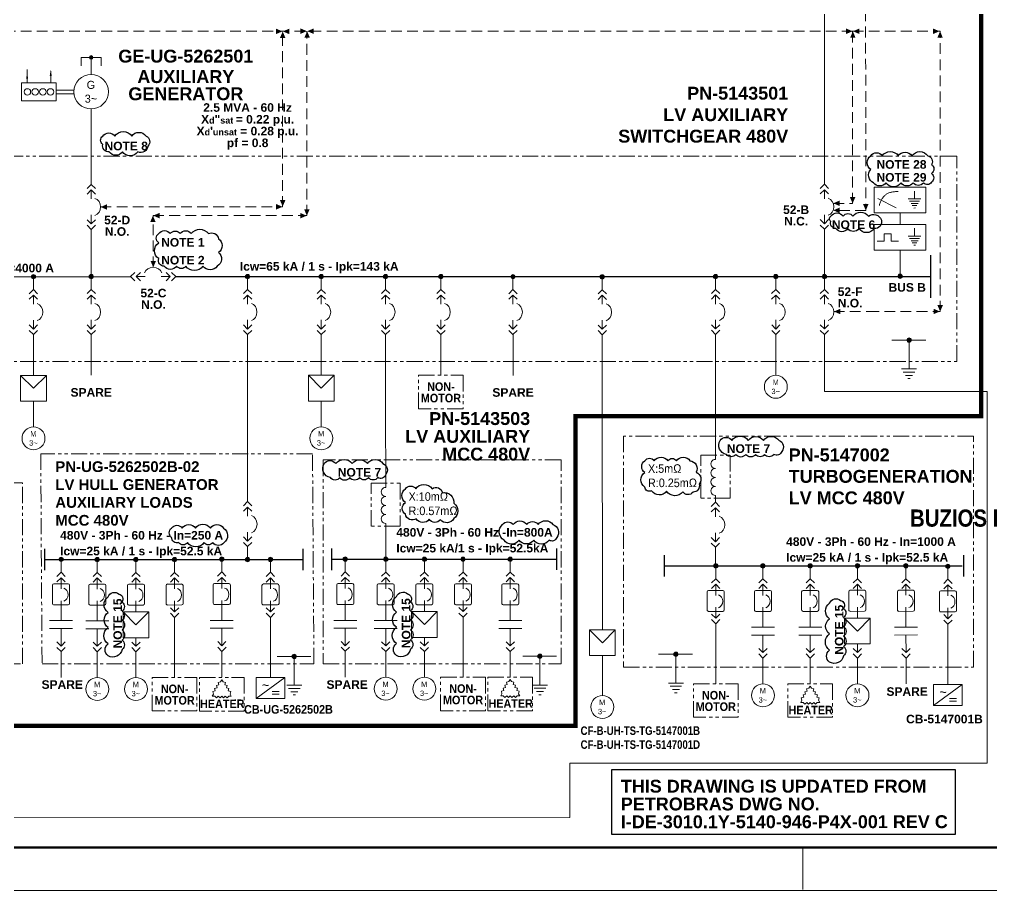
# Model space of a CAD drawing. Extents: x 0 to 1189, y 0 to 841.
# Drawn here: x 821.6 to 1048, y 0 to 203 of the extents above; entities that cross this region are included whole.
import ezdxf

# ---------------------------------------------------------------- set-up
doc = ezdxf.new("R2010")
doc.units = 0
doc.header["$MEASUREMENT"] = 0
for name, pattern in [('CENTER', [2, 1.25, -0.25, 0.25, -0.25]), ('HIDDEN', [0.375, 0.25, -0.125]), ('PHANTOM', [2.5, 1.25, -0.25, 0.25, -0.25, 0.25, -0.25])]:
    doc.linetypes.add(name, pattern=pattern)
for name, color, linetype in [('Border', 7, 'Continuous'), ('E-BOARD', 4, 'PHANTOM'), ('E-BUSBAR', 5, 'Continuous'), ('E-CONNECTION DOT', 7, 'Continuous'), ('E-CONTRL. & DATA CABLE', 9, 'HIDDEN'), ('E-GEN LINE', 7, 'Continuous'), ('E-NOTE TEXT', 7, 'Continuous'), ('E-POWER CABLE', 3, 'Continuous'), ('E-SCOPE BOUNDARY', 7, 'CENTER'), ('E-SYMBOL', 2, 'Continuous'), ('E-TEXT 2', 7, 'Continuous'), ('E-TEXT 3', 3, 'Continuous'), ('P80_Border$0$BORDER', 7, 'Continuous'), ('REV CLOUD', 1, 'Continuous')]:
    doc.layers.add(name, color=color, linetype=linetype)
doc.layers.add('Level 1', color=7, linetype='Continuous', lineweight=0)
doc.layers.add('Level 21', color=7, linetype='Continuous', lineweight=0)
doc.styles.add('P80-ARIAL', font='arialbd.ttf')
doc.styles.add('P80-ARIAL-1', font='arialbd.ttf')
doc.styles.add('P80_Border$0$ARIAL', font='arialbd.ttf', dxfattribs={"width": 0.85})
doc.styles.add('Styledgn032', font='arialbd.ttf')
doc.styles.add('Styledgn100', font='arialbd.ttf')
doc.styles.add('Unifilar', font='arial.ttf')

# ---------------------------------------------------------------- blocks, each defined once
blk = doc.blocks.new('DJBTEX1')
at = {"layer": 'E-SYMBOL', "linetype": 'Continuous', "lineweight": -2}
for p, q in [((0, -36.9), (0, -97.4)), ((0, -263.1), (0, -202.6))]:
    blk.add_line(p, q, dxfattribs=at)
at = {"layer": 'E-SYMBOL', "linetype": 'Continuous', "lineweight": 13, "flags": 128}
for points in [[(27.7, -27.7), (0, 0), (-27.7, -27.7)], [(27.7, -64.6), (0, -36.9), (-27.7, -64.6)], [(27.7, -235.4), (0, -263.1), (-27.7, -235.4)], [(27.7, -272.3), (0, -300), (-27.7, -272.3)]]:
    blk.add_lwpolyline(points, dxfattribs=at)
at = {"layer": 'E-SYMBOL', "linetype": 'Continuous', "lineweight": -2}
blk.add_ellipse((12.5, -150), major_axis=(0, -58.8), ratio=0.849997, start_param=0.25268, end_param=2.888912, dxfattribs=at)
blk = doc.blocks.new('CONEX31')
at = {"layer": 'E-CONNECTION DOT', "linetype": 'Continuous'}
h = blk.add_hatch(color=7, dxfattribs=at)
edge = h.paths.add_edge_path()
edge.add_arc((0, 0), 10, 0, 360)
at = {"layer": 'E-CONNECTION DOT', "color": 7, "linetype": 'Continuous', "lineweight": -2}
blk.add_circle((0, 0), 10, dxfattribs=at)
blk = doc.blocks.new('ATERR1')
at = {"layer": 'E-SYMBOL', "linetype": 'Continuous'}
h = blk.add_hatch(color=256, dxfattribs=at)
edge = h.paths.add_edge_path()
edge.add_arc((0, 0), 10, 0, 360)
at = {"layer": 'E-SYMBOL', "linetype": 'Continuous', "lineweight": -2}
for p, q in [((-80.3, 0), (77.9, 0)), ((0, 0), (0, -134.4)), ((-35, -134.4), (35, -134.4)), ((-26.8, -149.4), (26.8, -149.4)), ((-16.4, -164.4), (16.4, -164.4)), ((-5.8, -179.4), (5.8, -179.4))]:
    blk.add_line(p, q, dxfattribs=at)
blk.add_circle((0, 0), 10, dxfattribs=at)
blk = doc.blocks.new('AnonymousCell2')
at = {"layer": 'E-SYMBOL', "linetype": 'Continuous', "lineweight": 13, "flags": 128}
for points in [[(27.7, 4.6), (0, 32.3), (-27.7, 4.6)], [(27.7, -32.3), (0, -4.6), (-27.7, -32.3)]]:
    blk.add_lwpolyline(points, dxfattribs=at)
blk = doc.blocks.new('AnonymousCell3')
at = {"layer": 'E-SYMBOL', "linetype": 'Continuous', "lineweight": 13, "flags": 128}
for points in [[(27.7, 32.3), (0, 4.6), (-27.7, 32.3)], [(27.7, -4.6), (0, -32.3), (-27.7, -4.6)]]:
    blk.add_lwpolyline(points, dxfattribs=at)
blk = doc.blocks.new('DJBTEX')
at = {"layer": 'E-SYMBOL', "linetype": 'Continuous', "lineweight": 13}
for p, q in [((0, -36.9), (0, -97.4)), ((0, -263.1), (0, -202.6))]:
    blk.add_line(p, q, dxfattribs=at)
blk.add_ellipse((12.5, -150), major_axis=(0, -58.8), ratio=0.849997, start_param=0.25268, end_param=2.888912, dxfattribs=at)
at = {"color": 7, "linetype": 'Continuous', "lineweight": 13}
for name, p in [('AnonymousCell2', (0, -32.3)), ('AnonymousCell3', (0, -267.7))]:
    blk.add_blockref(name, p, dxfattribs=at)
blk = doc.blocks.new('CONEX33')
at = {"layer": 'E-CONNECTION DOT', "linetype": 'Continuous'}
h = blk.add_hatch(color=7, dxfattribs=at)
edge = h.paths.add_edge_path()
edge.add_arc((0, 0), 0.5, 0, 360)
at = {"layer": 'E-CONNECTION DOT', "color": 7, "linetype": 'Continuous', "lineweight": 0}
blk.add_circle((0, 0), 0.5, dxfattribs=at)
blk = doc.blocks.new('AnonymousCell153')
at = {"layer": 'E-SYMBOL', "linetype": 'Continuous', "lineweight": 13}
blk.add_circle((0, 0), 4.01, dxfattribs=at)
at = {"layer": 'E-SYMBOL', "linetype": 'Continuous', "lineweight": 13, "char_height": 1.875, "attachment_point": 5, "rotation": 0.0158, "line_spacing_factor": 0.8, "style": 'P80-ARIAL-1'}
for s, insert in [('{\\Fdgn000|c0;G}', (-0.06, 1.59)), ('{\\Fdgn000|c0;3~}', (-0.06, -1.61))]:
    blk.add_mtext(s, dxfattribs=dict(at, insert=insert))
blk = doc.blocks.new('MOT3PH1')
at = {"layer": 'E-SYMBOL', "linetype": 'Continuous', "lineweight": -2}
blk.add_circle((0, -53.4), 53.4, dxfattribs=at)
at = {"layer": 'E-SYMBOL', "linetype": 'Continuous', "lineweight": -2, "char_height": 25, "attachment_point": 5, "line_spacing_factor": 0.8, "style": 'P80-ARIAL-1'}
for s, insert in [('{\\Fdgn000|c0;M}', (-0.8, -32.3)), ('{\\Fdgn000|c0;3~}', (-0.8, -74.9))]:
    blk.add_mtext(s, dxfattribs=dict(at, insert=insert))
blk = doc.blocks.new('AnonymousCell174')
at = {"layer": 'E-POWER CABLE', "linetype": 'Continuous', "lineweight": 0}
for p, q in [((0, 10.92), (0, 13.92)), ((0, 0.42), (0, -9.08))]:
    blk.add_line(p, q, dxfattribs=at)
at = {"layer": 'Level 1', "color": 7, "linetype": 'Continuous', "lineweight": 0}
for name, p, xscale, yscale, zscale, rotation in [('CONEX31', (0, 13.92), 0.05000000000000002, 0.05000000000000002, 0.05000000000000002, 0.01584072561617136), ('DJBTEX1', (0, 10.92), 0.035, 0.035, 0.035, 0.01584072559316328)]:
    blk.add_blockref(name, p, dxfattribs=dict(at, xscale=xscale, yscale=yscale, zscale=zscale, rotation=rotation))
at = {"layer": 'Level 1', "color": 1, "linetype": 'Continuous', "lineweight": 0, "xscale": 0.05000000000000002, "yscale": 0.05000000000000002, "zscale": 0.05000000000000002, "rotation": 0.01584072561617136}
blk.add_blockref('MOT3PH1', (0, -9.08), dxfattribs=at)
blk = doc.blocks.new('STARTG')
at = {"layer": 'E-SYMBOL', "linetype": 'Continuous', "lineweight": 0}
for p in [(-1, 0), (1, 0)]:
    blk.add_line(p, (0, -1), dxfattribs=at)
at = {"layer": 'E-SYMBOL', "linetype": 'Continuous', "lineweight": 0, "flags": 128}
blk.add_lwpolyline([(-1, 0), (1, 0), (1, -2), (-1, -2), (-1, 0)], dxfattribs=at)
blk = doc.blocks.new('MOT3PH2')
at = {"layer": 'E-SYMBOL', "linetype": 'ByBlock', "lineweight": -2}
blk.add_circle((0, -53.4), 53.4, dxfattribs=at)
at = {"layer": 'E-SYMBOL', "linetype": 'ByBlock', "lineweight": -2, "char_height": 25, "attachment_point": 5, "line_spacing_factor": 0.8, "style": 'P80-ARIAL-1'}
for s, insert in [('{\\Fdgn000|c0;M}', (-0.8, -32.3)), ('{\\Fdgn000|c0;3~}', (-0.8, -74.9))]:
    blk.add_mtext(s, dxfattribs=dict(at, insert=insert))
blk = doc.blocks.new('STARTG1')
at = {"layer": 'E-SYMBOL', "linetype": 'ByBlock', "lineweight": -2}
for p in [(-1, 0), (1, 0)]:
    blk.add_line(p, (0, -1), dxfattribs=at)
at = {"layer": 'E-SYMBOL', "linetype": 'ByBlock', "lineweight": -2, "flags": 128}
blk.add_lwpolyline([(-1, 0), (1, 0), (1, -2), (-1, -2), (-1, 0)], dxfattribs=at)
blk = doc.blocks.new('AnonymousCell572')
at = {"layer": 'E-SYMBOL', "linetype": 'Continuous', "lineweight": 13}
for p, q in [((-3.01, -15.46), (3.65, -10.55)), ((0.71, -13.82), (2.34, -13.82)), ((0.71, -14.42), (2.34, -14.42))]:
    blk.add_line(p, q, dxfattribs=at)
blk.add_lwpolyline([(-3.02, -10.55), (3.65, -10.55), (3.65, -15.46), (-3.01, -15.46)], close=True, dxfattribs=at)
at = {"layer": 'E-SYMBOL', "linetype": 'Continuous', "lineweight": 13, "style": 'Unifilar'}
blk.add_text('~', height=2.15, dxfattribs=at).set_placement((-1.69, -13.39))
blk = doc.blocks.new('GR MONITOR DEVICE')
at = {"layer": 'E-SYMBOL', "linetype": 'Continuous', "lineweight": 13}
for p, q in [((3.35, 13.78), (3.35, 11.94)), ((-5.18, 12.07), (-0.95, 9.86)), ((1.88, 11.94), (4.82, 11.94)), ((2.2, 11.41), (4.51, 11.41)), ((2.54, 10.86), (4.19, 10.86)), ((2.84, 10.37), (3.91, 10.37)), ((3.18, 9.82), (3.6, 9.83)), ((0, 8.66), (0, 6)), ((3.35, 5.11), (3.35, 3.28)), ((-3.71, 3.78), (-3.71, 2.12)), ((-3.71, 3.78), (-2.05, 3.78)), ((-2.05, 3.78), (-2.05, 2.12)), ((1.88, 3.28), (4.82, 3.28)), ((2.2, 2.74), (4.51, 2.75)), ((-5.37, 2.12), (-3.71, 2.12)), ((-2.05, 2.12), (-0.39, 2.12)), ((2.55, 2.19), (4.19, 2.19)), ((2.84, 1.7), (3.91, 1.71)), ((3.18, 1.16), (3.6, 1.16))]:
    blk.add_line(p, q, dxfattribs=at)
at = {"layer": 'E-SYMBOL', "linetype": 'Continuous', "lineweight": 13, "flags": 128}
for points in [[(-6.02, 14.66), (6.01, 14.66), (6.01, 8.67), (-6.02, 8.66), (-6.02, 14.66)], [(-6.02, 5.99), (6.01, 6), (6.01, 0), (-6.01, 0), (-6.02, 5.99)]]:
    blk.add_lwpolyline(points, dxfattribs=at)
at = {"layer": 'E-SYMBOL', "linetype": 'Continuous', "lineweight": 13}
blk.add_open_spline([(-4.82, 10.44), (-4.02, 13.83), (-0.45, 13.63)], degree=2, dxfattribs=at)
blk = doc.blocks.new('DJARBT70')
at = {"layer": 'E-SYMBOL', "linetype": 'Continuous', "lineweight": 13}
for p, q in [((0, 7.91), (0, 5.34)), ((0, 0), (0, 2.57))]:
    blk.add_line(p, q, dxfattribs=at)
at = {"layer": 'E-SYMBOL', "linetype": 'Continuous', "lineweight": 13, "flags": 128}
for points in [[(-1.99, 6.17), (-1.99, 1.94)], [(1.65, 6.5), (-1.66, 6.5)], [(1.99, 1.94), (1.99, 6.17)], [(-1.66, 1.6), (1.66, 1.61)]]:
    blk.add_lwpolyline(points, dxfattribs=at)
at = {"layer": 'E-SYMBOL', "linetype": 'Continuous', "lineweight": 13}
for centre, start, end in [((-1.66, 6.17), 90.0158, 180.0158), ((1.65, 6.17), 0.0158, 90.0158), ((-1.66, 1.94), 180.0158, 270.0158), ((1.66, 1.94), 270.0158, 0.0158), ((1.66, 1.94), 270.0158, 0.0158)]:
    blk.add_arc(centre, 0.331, start, end, dxfattribs=at)
blk.add_ellipse((0.33, 3.96), major_axis=(0, -1.55), ratio=0.849997, start_param=0.25268, end_param=2.888912, dxfattribs=at)
blk = doc.blocks.new('NA')
at = {"layer": 'E-SYMBOL', "linetype": 'Continuous', "lineweight": 13}
for p, q in [((53.536, 0), (-53.536, 0)), ((53.536, -36.62), (-53.536, -36.62))]:
    blk.add_line(p, q, dxfattribs=at)
blk = doc.blocks.new('A$C60a13fb3')
at = {"layer": 'E-POWER CABLE', "linetype": 'Continuous', "lineweight": 0}
for p, q in [((0, -3), (0, 0)), ((0, -12.21), (0, -14.29)), ((0, -16.12), (0.01, -20.21)), ((0.01, -27.5), (0.01, -21.5))]:
    blk.add_line(p, q, dxfattribs=at)
at = {"layer": 'E-SYMBOL', "linetype": 'Continuous', "lineweight": 0, "flags": 128}
for points in [[(0.97, -3.97), (0, -3), (-0.97, -3.97)], [(0.97, -5.26), (0, -4.29), (-0.97, -5.26)], [(0.97, -19.24), (0.01, -20.21), (-0.96, -19.24)], [(0.98, -20.53), (0.01, -21.5), (-0.96, -20.53)]]:
    blk.add_lwpolyline(points, dxfattribs=at)
at = {"color": 7, "linetype": 'Continuous', "lineweight": 13}
blk.add_blockref('DJARBT70', (0, -12.21), dxfattribs=at)
at = {"layer": 'Level 1', "color": 7, "linetype": 'Continuous', "lineweight": 0, "xscale": 0.05000000000000002, "yscale": 0.05000000000000002, "zscale": 0.05000000000000002, "rotation": 0.01584072561617136}
for name, p in [('CONEX31', (0, 0)), ('NA', (0, -14.29))]:
    blk.add_blockref(name, p, dxfattribs=at)
blk = doc.blocks.new('A$C24bb63c6')
at = {"layer": 'E-POWER CABLE', "linetype": 'Continuous', "lineweight": 0}
for p, q in [((-0.01, 24.5), (-0.01, 27.5)), ((0, 0), (0, 14))]:
    blk.add_line(p, q, dxfattribs=at)
at = {"layer": 'E-SYMBOL', "linetype": 'Continuous', "lineweight": 0, "flags": 128}
for points in [[(0.96, 23.53), (-0.01, 24.5), (-0.98, 23.53)], [(0.96, 22.24), (-0.01, 23.21), (-0.98, 22.24)], [(0.97, 16.26), (0, 15.29), (-0.97, 16.26)], [(0.97, 14.97), (0, 14), (-0.97, 14.97)]]:
    blk.add_lwpolyline(points, dxfattribs=at)
at = {"color": 7, "linetype": 'Continuous', "lineweight": 13}
blk.add_blockref('DJARBT70', (0, 15.29), dxfattribs=at)
at = {"layer": 'E-POWER CABLE', "linetype": 'Continuous', "lineweight": 0, "xscale": 0.05000000000000002, "yscale": 0.05000000000000002, "zscale": 0.05000000000000002, "rotation": 0.01584072561617136}
blk.add_blockref('CONEX31', (-0.01, 27.5), dxfattribs=at)
at = {"layer": 'Level 1', "color": 7, "linetype": 'Continuous', "lineweight": 0, "xscale": 0.05000000000000002, "yscale": 0.05000000000000002, "zscale": 0.05000000000000002, "rotation": 0.01584072561617136}
blk.add_blockref('CONEX31', (-0.01, 27.5), dxfattribs=at)
blk = doc.blocks.new('A$C0d55cd45')
at = {"layer": 'E-POWER CABLE', "linetype": 'Continuous', "lineweight": 0}
for p, q in [((0, -3), (0, 0)), ((0.01, -18.21), (0.01, -20.21)), ((0.01, -27.5), (0.01, -21.5))]:
    blk.add_line(p, q, dxfattribs=at)
at = {"layer": 'E-SYMBOL', "linetype": 'Continuous', "lineweight": 0, "flags": 128}
for points in [[(0.97, -3.97), (0, -3), (-0.97, -3.97)], [(0.97, -5.26), (0, -4.29), (-0.97, -5.26)], [(0.97, -19.24), (0.01, -20.21), (-0.96, -19.24)], [(0.98, -20.53), (0.01, -21.5), (-0.96, -20.53)]]:
    blk.add_lwpolyline(points, dxfattribs=at)
at = {"color": 7, "linetype": 'Continuous', "lineweight": 13}
blk.add_blockref('DJARBT70', (0, -12.21), dxfattribs=at)
at = {"layer": 'Level 1', "color": 7, "linetype": 'Continuous', "lineweight": 0}
for name, p, xscale, yscale, zscale, rotation in [('CONEX31', (0, 0), 0.05000000000000002, 0.05000000000000002, 0.05000000000000002, 0.01584072561617136), ('STARTG', (0, -12.21), 3, 3, 3, 0.01584072559316328)]:
    blk.add_blockref(name, p, dxfattribs=dict(at, xscale=xscale, yscale=yscale, zscale=zscale, rotation=rotation))
at = {"layer": 'Level 1', "color": 1, "linetype": 'Continuous', "lineweight": 0, "xscale": 0.05000000000000002, "yscale": 0.05000000000000002, "zscale": 0.05000000000000002, "rotation": 0.01584072561617136}
blk.add_blockref('MOT3PH1', (0.01, -27.5), dxfattribs=at)
blk = doc.blocks.new('TYPE-NO MOTOR')
at = {"layer": 'E-POWER CABLE', "linetype": 'Continuous', "lineweight": 0}
for p, q in [((0, -3), (0, 0)), ((0, -12.21), (0, -14.29)), ((0, -16.12), (0.01, -20.21)), ((0.01, -27.5), (0.01, -21.5))]:
    blk.add_line(p, q, dxfattribs=at)
at = {"layer": 'E-SYMBOL', "linetype": 'Continuous', "lineweight": 0, "flags": 128}
for points in [[(0.97, -3.97), (0, -3), (-0.97, -3.97)], [(0.97, -5.26), (0, -4.29), (-0.97, -5.26)], [(0.97, -19.24), (0.01, -20.21), (-0.96, -19.24)], [(0.98, -20.53), (0.01, -21.5), (-0.96, -20.53)]]:
    blk.add_lwpolyline(points, dxfattribs=at)
at = {"color": 7, "linetype": 'Continuous', "lineweight": 13}
blk.add_blockref('DJARBT70', (0, -12.21), dxfattribs=at)
at = {"layer": 'Level 1', "color": 7, "linetype": 'Continuous', "lineweight": 0, "xscale": 0.05000000000000002, "yscale": 0.05000000000000002, "zscale": 0.05000000000000002, "rotation": 0.01584072561617136}
blk.add_blockref('NA', (0, -14.29), dxfattribs=at)
blk = doc.blocks.new('A$C6ec2deaa')
blk.add_blockref('TYPE-NO MOTOR', (0, 0.08))
at = {"layer": 'Level 1', "color": 7, "linetype": 'Continuous', "lineweight": 0, "xscale": 0.05000000000000002, "yscale": 0.05000000000000002, "zscale": 0.05000000000000002, "rotation": 0.01584072561617136}
blk.add_blockref('CONEX31', (0, 0.08), dxfattribs=at)
blk = doc.blocks.new('A$C6713cf10')
at = {"layer": 'E-POWER CABLE', "linetype": 'Continuous', "lineweight": 0}
for p, q in [((0, -3), (0, 0)), ((0, -12.21), (0, -14.29)), ((0, -16.12), (0.01, -20.21)), ((0.01, -27.5), (0.01, -21.5))]:
    blk.add_line(p, q, dxfattribs=at)
at = {"layer": 'E-SYMBOL', "linetype": 'Continuous', "lineweight": 0, "flags": 128}
for points in [[(0.97, -3.97), (0, -3), (-0.97, -3.97)], [(0.97, -5.26), (0, -4.29), (-0.97, -5.26)], [(0.97, -19.24), (0.01, -20.21), (-0.96, -19.24)], [(0.98, -20.53), (0.01, -21.5), (-0.96, -20.53)]]:
    blk.add_lwpolyline(points, dxfattribs=at)
at = {"color": 7, "linetype": 'Continuous', "lineweight": 13}
blk.add_blockref('DJARBT70', (0, -12.21), dxfattribs=at)
at = {"layer": 'Level 1', "color": 7, "linetype": 'Continuous', "lineweight": 0, "xscale": 0.05000000000000002, "yscale": 0.05000000000000002, "zscale": 0.05000000000000002, "rotation": 0.01584072561617136}
for name, p in [('CONEX31', (0, 0)), ('NA', (0, -14.29))]:
    blk.add_blockref(name, p, dxfattribs=at)
at = {"layer": 'Level 1', "color": 1, "linetype": 'Continuous', "lineweight": 0, "xscale": 0.05000000000000002, "yscale": 0.05000000000000002, "zscale": 0.05000000000000002, "rotation": 0.01584072561617136}
blk.add_blockref('MOT3PH1', (0.01, -27.5), dxfattribs=at)
blk = doc.blocks.new('A$C74899eaa')
at = {"layer": 'E-BOARD', "lineweight": 13, "ltscale": 3}
blk.add_lwpolyline([(-5.21, 0), (5.21, 0), (5.21, -7.79), (-5.21, -7.79)], close=True, dxfattribs=at)
blk = doc.blocks.new('AnonymousCell713')
at = {"layer": 'E-SYMBOL', "linetype": 'Continuous', "lineweight": 0}
for p, q in [((-1.67, 0.05), (-1.11, 0.2)), ((-1.52, -0.5), (-1.67, 0.05)), ((-1.26, 0.76), (-0.7, 0.91)), ((-1.11, 0.2), (-1.26, 0.76)), ((-0.85, 1.47), (-0.29, 1.62)), ((-0.7, 0.91), (-0.85, 1.47)), ((-0.29, 1.62), (0, 2.12)), ((0.29, 1.62), (0, 2.12)), ((0.85, 1.47), (0.29, 1.62)), ((0.7, 0.91), (0.85, 1.47)), ((1.26, 0.76), (0.7, 0.91)), ((1.11, 0.2), (1.26, 0.76)), ((1.67, 0.06), (1.11, 0.2)), ((1.52, -0.5), (1.67, 0.06)), ((-1.92, -1.21), (-2.22, -1.72)), ((-1.63, -1.72), (-2.22, -1.72)), ((-2.07, -0.65), (-1.52, -0.5)), ((-1.92, -1.21), (-2.07, -0.65)), ((-1.63, -1.72), (-1.22, -2.13)), ((-1.22, -2.13), (-0.82, -1.72)), ((-0.82, -1.72), (-0.41, -2.13)), ((-0.41, -2.13), (0, -1.72)), ((0, -1.72), (0.41, -2.12)), ((0.41, -2.12), (0.82, -1.72)), ((0.82, -1.72), (1.22, -2.12)), ((1.22, -2.12), (1.63, -1.72)), ((2.07, -0.65), (1.52, -0.5)), ((1.63, -1.72), (2.22, -1.72)), ((1.93, -1.21), (2.07, -0.65)), ((1.93, -1.21), (2.22, -1.72))]:
    blk.add_line(p, q, dxfattribs=at)
blk = doc.blocks.new('A$C8a68718e')
at = {"color": 1}
blk.add_blockref('A$C74899eaa', (0, 0), dxfattribs=at)
at = {"color": 7, "linetype": 'Continuous', "lineweight": 0}
blk.add_blockref('AnonymousCell713', (0, -2.62), dxfattribs=at)
at = {"layer": 'E-TEXT 2', "linetype": 'Continuous', "lineweight": 0, "insert": (0.11, -6.11), "char_height": 2, "attachment_point": 5, "rotation": 0.0158, "line_spacing_factor": 0.8, "style": 'Styledgn032'}
blk.add_mtext('{\\W0.9;HEATER}', dxfattribs=at)
blk = doc.blocks.new('A$C648f9ce4')
at = {"layer": 'Border', "linetype": 'Continuous', "lineweight": 53}
blk.add_line((25, 10), (1179, 10), dxfattribs=at)
at = {"layer": 'Border', "linetype": 'Continuous', "lineweight": 0}
blk.add_line((1004, 10.28), (1004, 0.28), dxfattribs=at)
at = {"layer": 'Border', "linetype": 'Continuous', "lineweight": 0, "flags": 128}
blk.add_lwpolyline([(0, 0), (1189, 0), (1189, 841), (0, 841), (0, 0)], dxfattribs=at)
at = {"layer": 'P80_Border$0$BORDER', "color": 7, "linetype": 'Continuous', "lineweight": 0, "insert": (1071.6, 86.75), "char_height": 4, "attachment_point": 5, "line_spacing_factor": 1.16, "style": 'P80_Border$0$ARIAL'}
blk.add_mtext('\\pxql;{\\fArial|b1|i0|c0|p34;BUZIOS FIELD AREA DEVELOPMENT}', dxfattribs=at)
blk = doc.blocks.new('REATOR1')
at = {"layer": 'E-SYMBOL', "linetype": 'Continuous', "lineweight": -2, "flags": 128}
blk.add_lwpolyline([(0, -111.9, -1), (0, -83.9, -1), (0, -56, -1), (0, -28, -1), (0, 0, -1)], format="xyb", dxfattribs=at)

msp = doc.modelspace()

# ---------------------------------------------------------------- hatches: boundary and pattern name
at = {"layer": 'E-CONTRL. & DATA CABLE', "ltscale": 10}
for points in [[(882.82, 200.17), (881.33, 200.81), (881.33, 199.54)], [(882.89, 200.14), (883.52, 198.65), (882.25, 198.65)], [(882.92, 200.17), (884.41, 199.53), (884.41, 200.8)], [(888.51, 200.23), (887.02, 200.86), (887.02, 199.59)], [(888.58, 200.2), (889.21, 198.71), (887.94, 198.71)], [(888.61, 200.22), (890.1, 199.58), (890.1, 200.86)], [(1015.61, 200.2), (1014.12, 200.84), (1014.12, 199.57)], [(1015.68, 200.18), (1016.31, 198.68), (1015.04, 198.68)], [(1015.71, 200.2), (1017.2, 199.56), (1017.2, 200.83)], [(1035.85, 200.2), (1034.36, 200.84), (1034.36, 199.57)], [(1036, 200.2), (1036.63, 198.7), (1035.36, 198.71)], [(882.88, 159.36), (883.52, 160.85), (882.25, 160.85)], [(1011.11, 160.12), (1012.6, 159.49), (1012.6, 160.76)], [(1015.62, 160.06), (1016.26, 161.56), (1014.99, 161.56)], [(840.47, 159.26), (841.96, 158.62), (841.96, 159.89)], [(882.85, 159.31), (881.36, 159.94), (881.36, 158.67)], [(888.51, 157.23), (889.15, 158.72), (887.88, 158.72)], [(1011.11, 158.48), (1012.6, 157.84), (1012.6, 159.11)], [(1018.7, 158.45), (1019.33, 159.94), (1018.06, 159.94)], [(852.66, 157.23), (853.29, 155.73), (852.02, 155.73)], [(852.71, 157.25), (854.2, 156.61), (854.2, 157.88)], [(888.47, 157.23), (886.98, 157.87), (886.98, 156.6)], [(852.74, 145.2), (853.37, 146.69), (852.1, 146.69)], [(1036.02, 134.9), (1036.65, 136.39), (1035.38, 136.39)], [(1011.28, 134.9), (1012.77, 134.27), (1012.77, 135.54)], [(1035.96, 134.92), (1034.47, 135.56), (1034.47, 134.29)]]:
    msp.add_hatch(color=256, dxfattribs=at).paths.add_polyline_path(points)
at = {"layer": 'E-SYMBOL', "linetype": 'Continuous'}
for points in [[(828.86, 191.28), (829.09, 189.79), (828.62, 189.79)], [(823.37, 188.17), (823.6, 189.66), (823.12, 189.66)]]:
    msp.add_hatch(color=256, dxfattribs=at).paths.add_polyline_path(points)

# ---------------------------------------------------------------- linework, layer by layer
at = {"layer": 'E-BOARD', "lineweight": 13, "ltscale": 3}
for points in [[(754.25, 123.29), (1039.92, 123.29), (1039.92, 171.12), (754.25, 171.12)], [(962.27, 52.07), (1043.81, 52.07), (1043.81, 105.88), (962.27, 105.88)], [(826.84, 52.79), (890.15, 52.79), (889.83, 101.77), (826.52, 101.77)], [(892.28, 52.79), (947.72, 52.79), (947.72, 100.32), (892.28, 100.32)], [(980.27, 101.42), (987.09, 101.42), (987.09, 91.42), (980.27, 91.42)], [(758.05, 52.79), (822.29, 52.79), (822.29, 95.01), (758.05, 95.01)], [(903.46, 94.89), (910.28, 94.89), (910.28, 84.89), (903.46, 84.89)]]:
    msp.add_lwpolyline(points, close=True, dxfattribs=at)
at = {"layer": 'E-BUSBAR', "linetype": 'Continuous', "lineweight": 30}
for p, q in [((1033.76, 148.06), (1033.76, 138.06)), ((757.28, 143), (847.47, 143.03)), ((857.97, 143.03), (1033.76, 143.08)), ((827.42, 79.62), (827.43, 74.62)), ((887.57, 79.63), (887.57, 74.63)), ((894.29, 79.68), (894.29, 74.68)), ((946.63, 79.7), (946.63, 74.7)), ((827.43, 77.11), (887.57, 77.13)), ((894.29, 77.18), (946.63, 77.2)), ((971.74, 78.14), (971.74, 73.14)), ((1041.49, 78.16), (1041.49, 73.16)), ((971.74, 75.64), (1041.16, 75.66))]:
    msp.add_line(p, q, dxfattribs=at)
at = {"layer": 'E-CONTRL. & DATA CABLE', "lineweight": 0, "ltscale": 10}
for points in [[(920.14, 212.53), (1018.64, 212.53), (1018.71, 158.47), (1011.31, 158.47)], [(1015.63, 200.19), (97.82, 200.19), (97.82, 160.07), (54.18, 160.07)], [(840.47, 159.28), (882.87, 159.28), (882.87, 200.19)], [(852.72, 145.21), (852.72, 157.24), (888.54, 157.24), (888.54, 200.19)], [(1011.13, 160.11), (1015.63, 160.08), (1015.63, 200.19)], [(1015.63, 200.19), (1036.01, 200.19)], [(1019.28, 134.91), (1036.01, 134.91), (1036.01, 200.19)], [(1011.25, 134.91), (1019.28, 134.91)]]:
    msp.add_lwpolyline(points, dxfattribs=at)
at = {"layer": 'E-GEN LINE', "color": 1}
msp.add_lwpolyline([(959.53, 28.24), (1039.53, 28.24), (1039.53, 13.06), (959.53, 13.06)], close=True, dxfattribs=at)
at = {"layer": 'E-POWER CABLE', "linetype": 'Continuous', "lineweight": 13}
for p, q in [((838.27, 194.1), (838.27, 190.1)), ((838.28, 182.09), (838.28, 164.53)), ((1009.06, 164.56), (1009.05, 177.78)), ((838.28, 154.03), (838.29, 143.03)), ((1009.06, 154.06), (1009.06, 143.06)), ((1026.69, 149.2), (1026.69, 143.11)), ((874.71, 140.04), (874.71, 143.04)), ((906.86, 140.04), (906.86, 143.04)), ((983.71, 140.06), (983.71, 143.06)), ((1009.06, 140.05), (1009.06, 143.05)), ((874.71, 129.54), (874.72, 90.62)), ((906.86, 129.54), (906.86, 112.04)), ((983.72, 129.56), (983.72, 112.06)), ((1009.06, 129.55), (1009.07, 116.32)), ((1046.97, 116.25), (1046.93, 29.66)), ((906.88, 93.93), (906.86, 112.04)), ((983.72, 112.14), (983.72, 100.45)), ((906.88, 85.54), (906.88, 77.19)), ((874.72, 80.12), (874.72, 77.12)), ((949.77, 29.66), (949.76, 16.98)), ((949.77, 29.66), (1046.93, 29.66)), ((27.06, 16.97), (949.76, 16.98))]:
    msp.add_line(p, q, dxfattribs=at)
at = {"layer": 'E-POWER CABLE', "linetype": 'Continuous', "lineweight": 0}
for p, q in [((824.84, 140.02), (824.84, 143.02)), ((838.28, 140.04), (838.28, 143.04)), ((891.87, 140.04), (891.86, 143.04)), ((919.73, 140.04), (919.73, 143.04)), ((936.52, 140.02), (936.52, 143.02)), ((824.85, 129.52), (824.85, 120.02)), ((838.28, 129.54), (838.29, 120.04)), ((891.87, 129.54), (891.87, 120.04)), ((919.74, 129.54), (919.74, 120.04)), ((936.53, 129.52), (936.53, 120.02)), ((824.85, 108.02), (824.85, 114.02)), ((891.87, 108.04), (891.87, 114.04)), ((857.7, 74.12), (857.7, 77.12)), ((924.88, 74.19), (924.88, 77.19)), ((983.74, 72.65), (983.74, 75.65)), ((857.7, 49.63), (857.7, 63.63)), ((924.88, 49.69), (924.88, 63.69)), ((983.75, 48.15), (983.75, 62.15))]:
    msp.add_line(p, q, dxfattribs=at)
at = {"layer": 'E-POWER CABLE', "lineweight": 0}
for p, q in [((957.31, 139.99), (957.31, 142.99)), ((957.32, 129.49), (957.32, 119.99)), ((957.34, 60.74), (957.32, 119.99)), ((957.34, 45.44), (957.34, 54.74))]:
    msp.add_line(p, q, dxfattribs=at)
at = {"layer": 'E-POWER CABLE', "linetype": 'Continuous', "lineweight": 13, "ltscale": 0.25}
msp.add_line((983.69, 79.97), (983.69, 75.65), dxfattribs=at)
at = {"layer": 'E-POWER CABLE', "lineweight": 13, "ltscale": 10}
msp.add_lwpolyline([(1009.05, 177.78), (1009.05, 220.93), (957.63, 220.93), (957.63, 241.32)], dxfattribs=at)
at = {"layer": 'E-POWER CABLE', "linetype": 'Continuous', "lineweight": 13}
for points in [[(1009.07, 118.52), (1009.07, 116.26), (1046.97, 116.25)], [(983.68, 90.46), (983.68, 92.06)]]:
    msp.add_lwpolyline(points, dxfattribs=at)
at = {"layer": 'E-SCOPE BOUNDARY', "lineweight": 30, "ltscale": 10, "const_width": 1}
msp.add_lwpolyline([(1045.55, 330.45), (1045.55, 110.53), (951.07, 110.53), (951.1, 38.38), (120.26, 38.38), (120.26, 111.17), (29.5, 111.17), (29.5, 330.76), (1045.55, 330.76)], dxfattribs=at)
at = {"layer": 'E-SYMBOL', "linetype": 'Continuous', "lineweight": 13, "ltscale": 0.25}
for p, q in [((823.37, 188.18), (823.37, 191.27)), ((828.85, 188.18), (828.85, 190.92))]:
    msp.add_line(p, q, dxfattribs=at)
at = {"layer": 'E-SYMBOL', "linetype": 'Continuous', "lineweight": 13, "flags": 128}
msp.add_lwpolyline([(840.59, 192.11), (840.59, 194.1), (835.96, 194.1), (835.96, 192.11)], dxfattribs=at)
at = {"layer": 'E-SYMBOL', "linetype": 'Continuous', "lineweight": 13, "ltscale": 0.25}
msp.add_lwpolyline([(822.08, 188.17), (830.16, 188.17), (830.16, 183.96), (822.08, 183.96)], close=True, dxfattribs=at)
at = {"layer": 'E-SYMBOL', "linetype": 'Continuous', "lineweight": 13}
for points in [[(830.16, 186.5), (834.26, 186.5)], [(830.16, 185.64), (834.27, 185.64)]]:
    msp.add_lwpolyline(points, dxfattribs=at)
at = {"layer": 'E-SYMBOL', "linetype": 'Continuous', "lineweight": 0, "flags": 128}
for points in [[(858.67, 73.15), (857.7, 74.12), (856.73, 73.15)], [(858.67, 71.86), (857.7, 72.83), (856.73, 71.86)], [(925.85, 73.22), (924.88, 74.19), (923.91, 73.22)], [(925.85, 71.93), (924.88, 72.9), (923.91, 71.93)], [(984.71, 71.68), (983.74, 72.65), (982.77, 71.68)], [(984.71, 70.39), (983.74, 71.36), (982.77, 70.39)], [(858.67, 65.89), (857.7, 64.92), (856.73, 65.89)], [(925.85, 65.96), (924.88, 64.99), (923.91, 65.95)], [(858.67, 64.59), (857.7, 63.63), (856.73, 64.59)], [(925.85, 64.66), (924.88, 63.69), (923.91, 64.66)], [(984.71, 64.41), (983.74, 63.44), (982.77, 64.41)], [(984.71, 63.12), (983.75, 62.15), (982.78, 63.12)]]:
    msp.add_lwpolyline(points, dxfattribs=at)
at = {"layer": 'E-SYMBOL', "linetype": 'Continuous', "lineweight": 13, "ltscale": 0.25}
for centre in [(823.42, 186.07), (825.22, 186.07), (827.01, 186.07), (828.8, 186.07)]:
    msp.add_circle(centre, 0.754, dxfattribs=at)
at = {"layer": 'REV CLOUD'}
for points in [[(840.97, 175.79, -0.520567), (843.81, 175.79, -0.520567), (847.75, 175.79, -0.520567), (851.06, 175.79, -0.520567), (851.5, 173.45, -0.520567), (849.13, 172.11, -0.520567), (845.56, 172.11, -0.520567), (842.49, 172.11, -0.520567), (840.97, 173.83, -0.520567)], [(1019.85, 171.2, -0.520567), (1022.54, 171.2, -0.520567), (1026.27, 171.2, -0.520567), (1029.45, 171.2, -0.520567), (1033.14, 171.2, -0.520567), (1034.01, 169.19, -0.520567), (1034.01, 167.05, -0.520567), (1034.01, 165.04, -0.520567), (1032.12, 164.9, -0.520567), (1029.72, 164.9, -0.520567), (1026.9, 164.9, -0.520567), (1023.38, 164.9, -0.520567), (1020.52, 164.9, -0.520567), (1019.85, 167.98, -0.520567)], [(1010.55, 157.12, -0.520567), (1013.4, 157.12, -0.520567), (1015.7, 157.12, -0.520567), (1019.32, 157.12, -0.520567), (1022.33, 156.22, -0.520567), (1020.69, 154.23, -0.520567), (1017.07, 154.23, -0.520567), (1014.52, 154.23, -0.520567), (1011.72, 154.23, -0.520567), (1010.55, 155.88, -0.520567)], [(854, 153.05, -0.520567), (856.7, 153.05, -0.520567), (859.01, 153.05, -0.520567), (861.6, 153.05, -0.520567), (865.57, 153.05, -0.520567), (867.94, 151.84, -0.520567), (867.94, 148.69, -0.520567), (867.66, 145.47, -0.520567), (864.31, 145.47, -0.520567), (860.36, 145.47, -0.520567), (858.18, 145.47, -0.520567), (855.3, 145.47, -0.520567), (854, 147.22, -0.520567), (854, 150.91, -0.520567)], [(984.75, 104.87, -0.520567), (987.52, 104.87, -0.520567), (991.32, 104.87, -0.520567), (994.84, 104.87, -0.520567), (998.48, 104.87, -0.520567), (999.12, 102.33, -0.520567), (997.25, 101.62, -0.520567), (995.14, 101.62, -0.520567), (993.04, 101.62, -0.520567), (990.76, 101.62, -0.520567), (988.41, 101.62, -0.520567), (986.22, 101.62, -0.520567)], [(892.51, 99.46, -0.520567), (895.28, 99.46, -0.520567), (899.08, 99.46, -0.520567), (902.6, 99.46, -0.520567), (906.24, 99.46, -0.520567), (906.88, 96.92, -0.520567), (905.02, 96.21, -0.520567), (902.9, 96.21, -0.520567), (900.8, 96.21, -0.520567), (898.52, 96.21, -0.520567), (896.17, 96.21, -0.520567), (893.98, 96.21, -0.520567)], [(967.21, 100.14, -0.520567), (969.43, 100.14, -0.520567), (972.59, 100.14, -0.520567), (974.61, 100.14, -0.520567), (977.75, 100.14, -0.520567), (979.22, 97.44, -0.520567), (979.87, 94.71, -0.520567), (978.45, 92.83, -0.520567), (976.05, 92.91, -0.520567), (972.31, 93.03, -0.520567), (968.81, 93.14, -0.520567), (967.21, 94, -0.520567), (967.21, 97.39, -0.520567)], [(911.45, 93.62, -0.520567), (913.87, 93.62, -0.520567), (917.69, 93.62, -0.520567), (920.11, 92.7, -0.520567), (922.71, 90.23, -0.520567), (922.78, 86.65, -0.520567), (919.63, 86.4, -0.520567), (917.02, 86.49, -0.520567), (914.01, 86.59, -0.520567), (911.45, 87.67, -0.520567), (911.45, 90.42, -0.520567)], [(934.1, 85.27, -0.520567), (936.55, 85.27, -0.520567), (939.74, 85.27, -0.520567), (942.39, 85.27, -0.520567), (945.83, 85.27, -0.520567), (946.71, 82.29, -0.520567), (944.93, 81.64, -0.520567), (941.34, 81.64, -0.520567), (937.94, 81.64, -0.520567), (934.44, 81.64, -0.520567)], [(857.02, 84.45, -0.520567), (859.48, 84.45, -0.520567), (862.54, 84.45, -0.520567), (866.05, 84.45, -0.520567), (869.11, 84.45, -0.520567), (869.22, 81.07, -0.520567), (866.58, 81.07, -0.520567), (864.55, 81.07, -0.520567), (860.73, 81.07, -0.520567), (858.64, 81.07, -0.520567), (857.02, 82.29, -0.520567)], [(842.22, 54.7, -0.520567), (842.22, 57.47, -0.520567), (842.22, 61.26, -0.520567), (842.22, 64.79, -0.520567), (842.22, 68.43, -0.520567), (844.76, 69.07, -0.520567), (845.46, 67.2, -0.520567), (845.46, 65.09, -0.520567), (845.46, 62.99, -0.520567), (845.46, 60.71, -0.520567), (845.46, 58.36, -0.520567), (845.46, 56.17, -0.520567)], [(909.4, 54.77, -0.520567), (909.4, 57.53, -0.520567), (909.4, 61.33, -0.520567), (909.4, 64.85, -0.520567), (909.4, 68.49, -0.520567), (911.94, 69.14, -0.520567), (912.65, 67.27, -0.520567), (912.65, 65.16, -0.520567), (912.65, 63.06, -0.520567), (912.65, 60.78, -0.520567), (912.65, 58.42, -0.520567), (912.65, 56.24, -0.520567)], [(1010.26, 53.23, -0.520567), (1010.26, 56, -0.520567), (1010.26, 59.8, -0.520567), (1010.26, 63.32, -0.520567), (1010.26, 66.96, -0.520567), (1012.81, 67.6, -0.520567), (1013.51, 65.74, -0.520567), (1013.51, 63.62, -0.520567), (1013.51, 61.52, -0.520567), (1013.51, 59.25, -0.520567), (1013.51, 56.89, -0.520567), (1013.51, 54.71, -0.520567)]]:
    msp.add_lwpolyline(points, format="xyb", close=True, dxfattribs=at)

# ---------------------------------------------------------------- block references
at = {"color": 7, "linetype": 'Continuous', "lineweight": 13}
for name, p in [('AnonymousCell153', (838.27, 186.1)), ('DJARBT70', (857.7, 64.92)), ('DJARBT70', (924.88, 64.99)), ('DJARBT70', (983.74, 63.44))]:
    msp.add_blockref(name, p, dxfattribs=at)
for name, p in [('GR MONITOR DEVICE', (1026.69, 149.2)), ('A$C6ec2deaa', (831.27, 77.09)), ('A$C6713cf10', (839.7, 77.12)), ('A$C0d55cd45', (848.7, 77.12)), ('A$C60a13fb3', (868.7, 77.23)), ('A$C24bb63c6', (880.04, 49.64)), ('A$C6ec2deaa', (897.45, 77.16)), ('A$C6713cf10', (906.88, 77.19)), ('A$C0d55cd45', (915.88, 77.19)), ('A$C60a13fb3', (935.88, 77.19)), ('A$C6713cf10', (994.74, 75.65)), ('A$C60a13fb3', (1005.74, 75.65)), ('A$C0d55cd45', (1016.74, 75.66)), ('A$C6ec2deaa', (1028.05, 75.58)), ('A$C24bb63c6', (1037.82, 48.04))]:
    msp.add_blockref(name, p)
at = {"color": 7, "linetype": 'Continuous', "lineweight": 0}
for name, p in [('AnonymousCell174', (997.74, 129.12)), ('CONEX33', (839.7, 77.12)), ('CONEX33', (906.88, 77.19)), ('AnonymousCell572', (879.72, 60.19)), ('AnonymousCell572', (1037.5, 58.58))]:
    msp.add_blockref(name, p, dxfattribs=at)
at = {"color": 1}
for name, p in [('A$C74899eaa', (919.74, 120.04)), ('A$C74899eaa', (857.7, 49.63)), ('A$C8a68718e', (868.7, 49.62)), ('A$C74899eaa', (924.88, 49.69)), ('A$C8a68718e', (935.88, 49.69)), ('A$C74899eaa', (983.75, 48.15)), ('A$C8a68718e', (1005.75, 48.15))]:
    msp.add_blockref(name, p, dxfattribs=at)
at = {"layer": 'Border'}
msp.add_blockref('A$C648f9ce4', (0, 0), dxfattribs=at)
at = {"layer": 'E-POWER CABLE', "linetype": 'Continuous', "lineweight": 0, "xscale": 0.05000000000000002, "yscale": 0.05000000000000002, "zscale": 0.05000000000000002, "rotation": 0.01584072561617136}
for p in [(857.7, 77.12), (924.88, 77.19), (983.74, 75.65)]:
    msp.add_blockref('CONEX31', p, dxfattribs=at)
at = {"layer": 'Level 1', "color": 7, "linetype": 'Continuous', "lineweight": 13}
for name, p, xscale, yscale, zscale, rotation in [('DJBTEX1', (838.28, 164.53), 0.035, 0.035, 0.035, 0.01584072559316328), ('DJBTEX1', (1009.05, 164.56), 0.035, 0.035, 0.035, 0.01584072559316328), ('CONEX31', (838.29, 143.03), 0.05000000000000002, 0.05000000000000002, 0.05000000000000002, 0.01584072561617136), ('CONEX31', (874.71, 143.04), 0.05000000000000002, 0.05000000000000002, 0.05000000000000002, 0.01584072561617136), ('CONEX31', (906.86, 143.04), 0.05000000000000002, 0.05000000000000002, 0.05000000000000002, 0.01584072561617136), ('CONEX31', (983.71, 143.06), 0.05000000000000002, 0.05000000000000002, 0.05000000000000002, 0.01584072561617136), ('CONEX31', (1009.06, 143.06), 0.05000000000000002, 0.05000000000000002, 0.05000000000000002, 0.01584072561617136), ('CONEX31', (1009.06, 143.05), 0.05000000000000002, 0.05000000000000002, 0.05000000000000002, 0.01584072561617136), ('DJBTEX1', (874.71, 140.04), 0.035, 0.035, 0.035, 0.01584072559316328), ('DJBTEX1', (906.86, 140.04), 0.035, 0.035, 0.035, 0.01584072559316328), ('DJBTEX1', (983.71, 140.06), 0.035, 0.035, 0.035, 0.01584072559316328), ('DJBTEX1', (1009.06, 140.05), 0.035, 0.035, 0.035, 0.01584072559316328), ('REATOR1', (983.68, 100.46), 0.075, 0.075, 0.075, 0.01584072559316328), ('REATOR1', (906.88, 93.93), 0.075, 0.075, 0.075, 0.01584072559316328), ('CONEX31', (874.72, 77.12), 0.05000000000000002, 0.05000000000000002, 0.05000000000000002, 0.01584072561617136)]:
    msp.add_blockref(name, p, dxfattribs=dict(at, xscale=xscale, yscale=yscale, zscale=zscale, rotation=rotation))
at = {"layer": 'Level 1', "color": 1, "linetype": 'Continuous', "lineweight": 30, "xscale": 0.035, "yscale": 0.035, "zscale": 0.035, "rotation": 90.01584072559697}
msp.add_blockref('DJBTEX', (847.47, 143.03), dxfattribs=at)
at = {"layer": 'Level 1', "color": 7, "linetype": 'Continuous', "lineweight": 0}
for name, p, xscale, yscale, zscale, rotation in [('CONEX31', (824.84, 143.02), 0.05000000000000002, 0.05000000000000002, 0.05000000000000002, 0.01584072561617136), ('CONEX31', (824.84, 143.02), 0.05000000000000002, 0.05000000000000002, 0.05000000000000002, 0.01584072561617136), ('CONEX31', (838.28, 143.04), 0.05000000000000002, 0.05000000000000002, 0.05000000000000002, 0.01584072561617136), ('CONEX31', (891.86, 143.04), 0.05000000000000002, 0.05000000000000002, 0.05000000000000002, 0.01584072561617136), ('CONEX31', (891.86, 143.04), 0.05000000000000002, 0.05000000000000002, 0.05000000000000002, 0.01584072561617136), ('CONEX31', (919.73, 143.04), 0.05000000000000002, 0.05000000000000002, 0.05000000000000002, 0.01584072561617136), ('CONEX31', (936.52, 143.02), 0.05000000000000002, 0.05000000000000002, 0.05000000000000002, 0.01584072561617136), ('CONEX31', (1026.69, 143.11), 0.05000000000000002, 0.05000000000000002, 0.05000000000000002, 0.01584072561617136), ('DJBTEX1', (824.84, 140.02), 0.035, 0.035, 0.035, 0.01584072559316328), ('DJBTEX1', (838.28, 140.04), 0.035, 0.035, 0.035, 0.01584072559316328), ('DJBTEX1', (891.87, 140.04), 0.035, 0.035, 0.035, 0.01584072559316328), ('DJBTEX1', (919.73, 140.04), 0.035, 0.035, 0.035, 0.01584072559316328), ('DJBTEX1', (936.52, 140.02), 0.035, 0.035, 0.035, 0.01584072559316328), ('STARTG', (824.85, 120.02), 3, 3, 3, 0.01584072559316328), ('STARTG', (891.87, 120.04), 3, 3, 3, 0.01584072559316328), ('CONEX31', (857.7, 77.12), 0.05000000000000002, 0.05000000000000002, 0.05000000000000002, 0.01584072561617136), ('CONEX31', (924.88, 77.19), 0.05000000000000002, 0.05000000000000002, 0.05000000000000002, 0.01584072561617136), ('CONEX31', (983.74, 75.65), 0.05000000000000002, 0.05000000000000002, 0.05000000000000002, 0.01584072561617136)]:
    msp.add_blockref(name, p, dxfattribs=dict(at, xscale=xscale, yscale=yscale, zscale=zscale, rotation=rotation))
at = {"layer": 'Level 1', "color": 7, "lineweight": 0}
for name, p, xscale, yscale, zscale, rotation in [('CONEX31', (957.31, 142.99), 0.05000000000000002, 0.05000000000000002, 0.05000000000000002, 0.01584072561617136), ('DJBTEX1', (957.31, 139.99), 0.035, 0.035, 0.035, 0.01584072559316328), ('DJBTEX1', (874.72, 90.62), 0.035, 0.035, 0.035, 0.01584072559316328), ('DJBTEX1', (983.68, 90.47), 0.035, 0.035, 0.035, 0.01584072559316328), ('STARTG1', (957.34, 60.74), 3, 3, 3, 0.01584072559316328), ('MOT3PH2', (957.34, 45.44), 0.05000000000000002, 0.05000000000000002, 0.05000000000000002, 0.01584072561617136)]:
    msp.add_blockref(name, p, dxfattribs=dict(at, xscale=xscale, yscale=yscale, zscale=zscale, rotation=rotation))
at = {"layer": 'Level 1', "color": 1, "linetype": 'Continuous', "lineweight": 13, "xscale": 0.05000000000000002, "yscale": 0.05000000000000002, "zscale": 0.05000000000000002, "rotation": 0.01584072561617136}
for p in [(1028.77, 128.25), (885.58, 54.54), (942.8, 54.6), (974.46, 55.05)]:
    msp.add_blockref('ATERR1', p, dxfattribs=at)
at = {"layer": 'Level 1', "color": 1, "linetype": 'Continuous', "lineweight": 0, "xscale": 0.05000000000000002, "yscale": 0.05000000000000002, "zscale": 0.05000000000000002, "rotation": 0.01584072561617136}
for p in [(824.85, 108.02), (891.87, 108.04)]:
    msp.add_blockref('MOT3PH1', p, dxfattribs=at)
at = {"layer": 'Level 21', "color": 7, "linetype": 'Continuous', "lineweight": 13, "extrusion": (0, 0, -1), "xscale": 0.04194117427500002, "yscale": 0.04301658900000002, "zscale": -0.06987750000000001, "rotation": 359.9841592744069}
msp.add_blockref('CONEX31', (-838.27, 194.1), dxfattribs=at)

# ---------------------------------------------------------------- texts
at = {"layer": 'E-NOTE TEXT', "style": 'Styledgn100'}
for s, p in [('NOTE 1', (854.59, 150.02)), ('NOTE 2', (854.6, 145.87))]:
    msp.add_text(s, height=2, rotation=0.0158, dxfattribs=at).set_placement(p)
at = {"layer": 'E-NOTE TEXT', "linetype": 'Continuous', "lineweight": 0, "char_height": 2, "style": 'Styledgn100'}
for s, insert, attachment_point, rotation, line_spacing_factor in [('NOTE 8', (841.39, 172.44), 7, 0.0158, 0.8), ('\\pxsm0.9;NOTE 28\\PNOTE 29', (1021.19, 170.17), 1, 0.0158, 1.243984), ('NOTE 6', (1010.8, 154.11), 7, 0.0158, 0.8), ('NOTE 7', (986.33, 101.93), 7, 0.0158, 0.8), ('NOTE 7', (895.72, 96.4), 7, 0.0158, 0.8), ('NOTE 15', (845.48, 56.4), 7, 90.0158, 0.8), ('NOTE 15', (912.66, 56.47), 7, 90.0158, 0.8), ('NOTE 15', (1013.53, 54.94), 7, 90.0158, 0.8)]:
    msp.add_mtext(s, dxfattribs=dict(at, insert=insert, attachment_point=attachment_point, rotation=rotation, line_spacing_factor=line_spacing_factor))
at = {"layer": 'E-TEXT 2', "linetype": 'Continuous', "lineweight": 0, "char_height": 2, "rotation": 0.0158}
for s, insert, attachment_point, line_spacing_factor, style in [('\\pxqc;2.5 MVA - 60 Hz\\PX{\\H0.75x;d}"{\\H0.75x;sat }= 0.22 p.u.\\PX{\\H0.75x;d}\'{\\H0.75x;unsat} = 0.28 p.u.\\Ppf = 0.8', (862.83, 172.6), 7, 0.822995, 'P80-ARIAL'), ('52-B\\PN.C.', (1002.47, 157.27), 5, 0.8, 'Styledgn100'), ('52-D\\PN.O.', (844.33, 154.86), 5, 0.8, 'Styledgn100'), ('480 V - 3Ph - 60 Hz - In=4000 A', (809.46, 145.02), 5, 0.8, 'P80-ARIAL'), ('Icw=65 kA / 1 s - Ipk=143 kA', (891.39, 145.13), 5, 0.8, 'P80-ARIAL'), ('52-F\\PN.O.', (1015.04, 138.18), 5, 0.8, 'Styledgn100'), ('BUS B', (1028.34, 140.51), 5, 0.8, 'P80-ARIAL'), ('52-C\\PN.O.', (852.78, 137.85), 5, 0.8, 'Styledgn100'), ('{\\W0.9;NON-\\PMOTOR}', (919.74, 116.06), 5, 0.8, 'Styledgn032'), ('SPARE', (838.29, 116.05), 5, 0.8, 'Styledgn100'), ('SPARE', (936.53, 116.03), 5, 0.8, 'Styledgn100'), ('480V - 3Ph - 60 Hz - In=250 A\\PIcw=25 kA / 1 s - Ipk=52.5 kA', (831.05, 80.63), 4, 1.103118, 'P80-ARIAL'), ('480V - 3Ph - 60 Hz - In=1000 A\\PIcw=25 kA / 1 s - Ipk=52.5 kA', (1000.15, 79.15), 4, 1.103118, 'P80-ARIAL'), ('SPARE', (831.54, 47.98), 5, 0.8, 'Styledgn032'), ('{\\W0.9;NON-\\PMOTOR}', (857.71, 45.64), 5, 0.8, 'Styledgn032'), ('SPARE', (897.9, 47.98), 5, 0.8, 'Styledgn032'), ('{\\W0.9;NON-\\PMOTOR}', (924.89, 45.71), 5, 0.8, 'Styledgn032'), ('{\\W0.9;NON-\\PMOTOR}', (983.75, 44.16), 5, 0.8, 'Styledgn032'), ('SPARE', (1028.32, 46.35), 5, 0.8, 'Styledgn032'), ('{\\W0.9;CB-UG-5262502B}', (884.23, 43.21), 2, 0.97195, 'P80-ARIAL'), ('CB-5147001B', (1037.01, 40.95), 2, 0.97195, 'P80-ARIAL')]:
    msp.add_mtext(s, dxfattribs=dict(at, insert=insert, attachment_point=attachment_point, line_spacing_factor=line_spacing_factor, style=style))
at = {"layer": 'E-TEXT 2', "char_height": 2, "width": 9.0804, "attachment_point": 1, "rotation": 0.0158, "style": 'P80-ARIAL'}
for s, insert in [('{\\fArial|b0|i0|c0|p34;\\W0.9;X:5mΩ\\PR:0.25mΩ}', (967.96, 99.32)), ('{\\fArial|b0|i0|c0|p34;\\W0.9;X:10mΩ\\PR:0.57mΩ}', (912.2, 92.8))]:
    msp.add_mtext(s, dxfattribs=dict(at, insert=insert))
at = {"layer": 'E-TEXT 2', "linetype": 'Continuous', "lineweight": 0, "insert": (909.35, 81.31), "char_height": 2, "width": 45.1431, "attachment_point": 4, "rotation": 0.0158, "line_spacing_factor": 1.103118, "style": 'P80-ARIAL'}
msp.add_mtext('480V - 3Ph - 60 Hz -In=800A\\PIcw=25 kA/1 s - Ipk=52.5kA', dxfattribs=at)
at = {"layer": 'E-TEXT 2', "lineweight": 0, "insert": (966.18, 38.25), "char_height": 2, "attachment_point": 2, "rotation": 0.0158, "line_spacing_factor": 0.97195, "style": 'P80-ARIAL'}
msp.add_mtext('{\\W0.8;CF-B-UH-TS-TG-5147001B\\PCF-B-UH-TS-TG-5147001D}', dxfattribs=at)
at = {"layer": 'E-TEXT 3', "linetype": 'Continuous', "lineweight": 0, "rotation": 0.0158}
for s, insert, char_height, attachment_point, line_spacing_factor, style in [('GE-UG-5262501', (860.32, 194.39), 3, 5, 0.8, 'P80-ARIAL'), ('AUXILIARY\\PGENERATOR', (860.32, 187.62), 3, 5, 0.8, 'Styledgn100'), ('PN-5143503\\PLV AUXILIARY\\PMCC 480V', (940.53, 100.14), 3, 9, 0.828528, 'P80-ARIAL'), ('\\pxsm1;PN-5147002\\PTURBOGENERATION\\PLV MCC 480V', (1000.74, 89.95), 3, 7, 0.828528, 'Styledgn100'), ('\\pxsm1;PN-UG-5262502B-02\\PLV HULL GENERATOR\\PAUXILIARY LOADS \\PMCC 480V', (829.92, 84.97), 2.5, 7, 0.828528, 'P80-ARIAL')]:
    msp.add_mtext(s, dxfattribs=dict(at, insert=insert, char_height=char_height, attachment_point=attachment_point, line_spacing_factor=line_spacing_factor, style=style))
at = {"layer": 'E-TEXT 3', "linetype": 'Continuous', "lineweight": 0, "char_height": 3, "attachment_point": 7, "rotation": 0.0158, "style": 'Styledgn100'}
for s, insert, width, line_spacing_factor in [('\\pxsm1,qr;PN-5143501\\PLV AUXILIARY\\PSWITCHGEAR 480V', (947.55, 174.21), 53.0762, 0.8), ('THIS DRAWING IS UPDATED FROM PETROBRAS DWG NO.\\PI-DE-3010.1Y-5140-946-P4X-001 REV C', (961.63, 14.47), 78.6507, 0.828528)]:
    msp.add_mtext(s, dxfattribs=dict(at, insert=insert, width=width, line_spacing_factor=line_spacing_factor))

doc.saveas('drawing.dxf')
